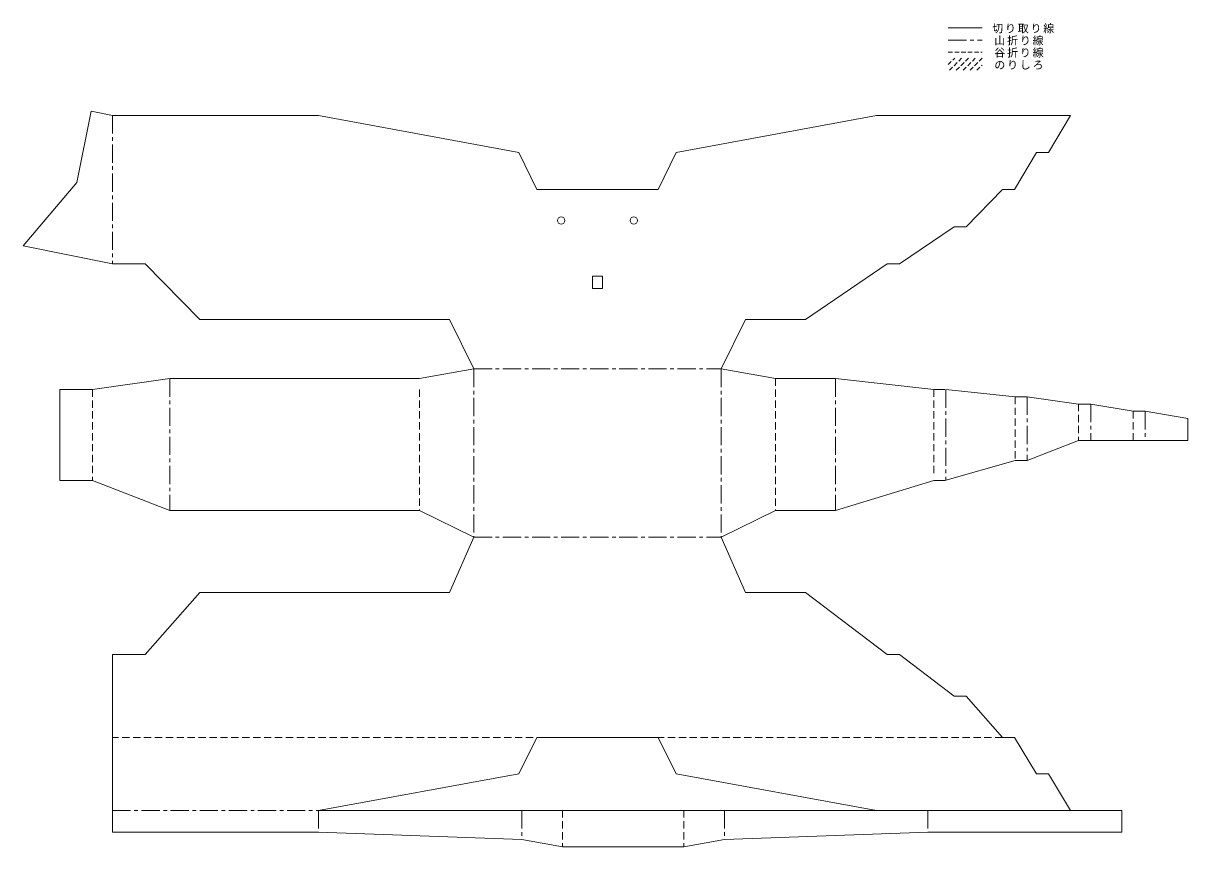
# Model space of a CAD drawing. Units: millimetres at full size, sheet at 1:300. Extents: x -1911260 to 408766, y -45196 to 976532.
# Drawn here: x -696369 to -600344, y 905858 to 973788 of the extents above; entities that cross this region are included whole.
import ezdxf

# ---------------------------------------------------------------- set-up
doc = ezdxf.new("R2010")
doc.units = ezdxf.units.MM
doc.header["$LTSCALE"] = 300
for name, pattern in [('CHAIN1', [8, 5, -1, 1, -1]), ('DASHED1', [1.8, 1.2, -0.6]), ('DASHED2', [3, 2, -1])]:
    doc.linetypes.add(name, pattern=pattern)
doc.layers.add('0-0', color=4, linetype='Continuous', lineweight=5)
doc.styles.add('ＭＳ ゴシック', font='')
doc.styles.get('ＭＳ ゴシック').set_extended_font_data('MS Gothic')

msp = doc.modelspace()

# ---------------------------------------------------------------- linework, layer by layer
at = {"layer": '0-0'}
for p, q in [((-620092.9, 973405.5), (-617292.9, 973405.5)), ((-690781.4, 966540.4), (-691957.1, 960656.7)), ((-626016.3, 966187.7), (-610016.3, 966187.7)), ((-696368.8, 955419.6), (-691957.1, 960656.7)), ((-696368.8, 955419.6), (-689016.3, 953947.7)), ((-672016.3, 908858.2), (-651892.3, 908855.2))]:
    msp.add_line(p, q, dxfattribs=at)
at = {"layer": '0-0', "color": 2, "linetype": 'CHAIN1'}
for p, q in [((-620092.9, 972405.5), (-617292.9, 972405.5)), ((-689016.3, 966187.7), (-689016.3, 953950.4)), ((-659216.3, 945277.7), (-638816.3, 945277.7)), ((-659216.3, 945277.7), (-659216.3, 931402.7)), ((-638816.3, 945277.7), (-638816.3, 931402.7)), ((-684288.3, 944477.7), (-684288.3, 933602.7)), ((-629394.3, 944477.7), (-629394.3, 933602.7)), ((-620282.3, 943577.7), (-620282.3, 936106.1)), ((-613582.3, 942977.7), (-613582.3, 937727.7)), ((-608340.3, 942377.7), (-608340.3, 939377.7)), ((-603842.3, 941777.7), (-603842.3, 939377.7)), ((-659216.3, 931402.7), (-638816.3, 931402.7)), ((-689016.3, 908858.2), (-672016.3, 908855.2)), ((-672016.3, 908855.2), (-672016.3, 907058.2)), ((-655246.3, 908855.2), (-655246.3, 906458.2)), ((-638538.3, 908855.2), (-638538.3, 906458.2)), ((-621768.3, 908858.2), (-621768.3, 907058.2))]:
    msp.add_line(p, q, dxfattribs=at)
at = {"layer": '0-0', "color": 7, "linetype": 'DASHED1'}
msp.add_line((-620092.9, 971405.5), (-617292.9, 971405.5), dxfattribs=at)
at = {"layer": '0-0', "color": 2, "linetype": 'DASHED1'}
for p, q in [((-620092.9, 970374.2), (-619558.8, 970908.2)), ((-619993.2, 969908.2), (-618993.2, 970908.2)), ((-619427.5, 969908.2), (-618427.5, 970908.2)), ((-618861.8, 969908.2), (-617861.8, 970908.2)), ((-618296.1, 969908.2), (-617296.1, 970908.2)), ((-617730.4, 969908.2), (-617292.9, 970345.7))]:
    msp.add_line(p, q, dxfattribs=at)
at = {"layer": '0-0', "color": 7, "linetype": 'DASHED2'}
for p, q in [((-634344.3, 944477.7), (-634344.3, 933602.7)), ((-690651.3, 943577.7), (-690651.3, 936077.7)), ((-663688.3, 943577.7), (-663688.3, 933602.7)), ((-621282.3, 943577.7), (-621282.3, 936387.2)), ((-614582.3, 942977.7), (-614582.3, 937727.7)), ((-609340.3, 942377.7), (-609340.3, 939377.7)), ((-604842.3, 941777.7), (-604842.3, 939377.7)), ((-615616.3, 914858.2), (-689016.3, 914858.2)), ((-651892.3, 908858.2), (-651892.3, 905858.2)), ((-641892.3, 908855.2), (-641892.3, 905858.2))]:
    msp.add_line(p, q, dxfattribs=at)
at = {"layer": '0-0'}
for points in [[(-690781.4, 966540.4), (-689016.3, 966187.7), (-672016.3, 966187.7), (-655516.3, 963127.7), (-654016.3, 960067.7), (-644016.3, 960067.7), (-642516.3, 963127.7), (-626016.3, 966187.7)], [(-610016.3, 966187.7), (-611816.3, 963127.7), (-612816.3, 963127.7), (-614616.3, 960067.7), (-615587.2, 960062)], [(-615616.3, 960067.7), (-618616.3, 957007.7), (-619616.3, 957007.7), (-624116.3, 953947.7), (-625116.3, 953947.7), (-631866.3, 949357.7), (-636816.3, 949357.7), (-638816.3, 945277.7)], [(-689016.3, 953950.4), (-686316.3, 953947.7), (-681816.3, 949357.7), (-661216.3, 949357.7), (-659216.3, 945277.7), (-663688.3, 944477.7), (-684288.3, 944477.7)], [(-638816.3, 945277.7), (-634344.3, 944477.7), (-629394.3, 944477.7), (-621282.3, 943577.7), (-620382.3, 943577.7)], [(-693351.3, 943577.7), (-690651.3, 943577.7), (-684288.3, 944477.7)], [(-693351.3, 943577.7), (-693351.3, 936077.7), (-690651.3, 936077.7), (-684288.3, 933602.7), (-663688.3, 933602.7), (-659216.3, 931402.7), (-661216.3, 926838.7), (-681816.3, 926838.7), (-686316.3, 921704.2), (-689016.3, 921704.2), (-689016.3, 907058.2), (-672016.3, 907058.2), (-655246.3, 906458.2), (-651892.3, 905858.2), (-641892.3, 905858.2), (-638538.3, 906458.2)], [(-620282.3, 943577.7), (-614582.3, 942977.7), (-613582.3, 942977.7), (-609340.3, 942377.7), (-608340.3, 942377.7)], [(-608340.3, 942377.7), (-604842.3, 941777.7), (-603842.3, 941777.7), (-600344.3, 941177.7), (-600344.3, 939377.7), (-608340.3, 939377.7)], [(-621282.3, 936077.7), (-620382.3, 936077.7), (-614582.3, 937727.7), (-613582.3, 937727.7), (-609340.3, 939377.7), (-608340.3, 939377.7)], [(-638816.3, 931402.7), (-634344.3, 933602.7), (-629394.3, 933602.7), (-621282.3, 936077.7)], [(-638816.3, 931402.7), (-636816.3, 926838.7), (-631866.3, 926838.7), (-625116.3, 921704.2), (-624116.3, 921704.2), (-619616.3, 918281.2), (-618616.3, 918281.2), (-615616.3, 914858.2), (-614616.3, 914858.2), (-612816.3, 911858.2), (-611816.3, 911858.2), (-610016.3, 908858.2)], [(-654016.3, 914858.2), (-655516.3, 911858.2), (-672016.3, 908858.2)], [(-654016.3, 914858.2), (-644016.3, 914858.2), (-642516.3, 911858.2)], [(-651892.3, 908858.2), (-626016.3, 908858.2), (-642516.3, 911858.2)], [(-638538.3, 906458.2), (-621768.3, 907058.2), (-619868.3, 907058.2), (-605768.3, 907058.2), (-605768.3, 908858.2), (-626016.3, 908858.2)]]:
    msp.add_lwpolyline(points, dxfattribs=at)
msp.add_lwpolyline([(-649416.3, 952927.7), (-648616.3, 952927.7), (-648616.3, 951907.7), (-649416.3, 951907.7)], close=True, dxfattribs=at)
for centre in [(-652016.3, 957517.7), (-646016.3, 957517.7)]:
    msp.add_circle(centre, 300, dxfattribs=at)

# ---------------------------------------------------------------- texts
at = {"layer": '0-0', "color": 7, "char_height": 659.8, "attachment_point": 7, "style": 'ＭＳ ゴシック'}
for s, insert in [('\\T1.17;切り取り線', (-616466.3, 972955.5)), ('\\T1.17;山折り線', (-616291.3, 971955.5)), ('\\T1.17;谷折り線', (-616291.3, 970955.5)), ('\\T1.17;のりしろ', (-616291.3, 969955.5))]:
    msp.add_mtext(s, dxfattribs=dict(at, insert=insert))

doc.saveas('drawing.dxf')
